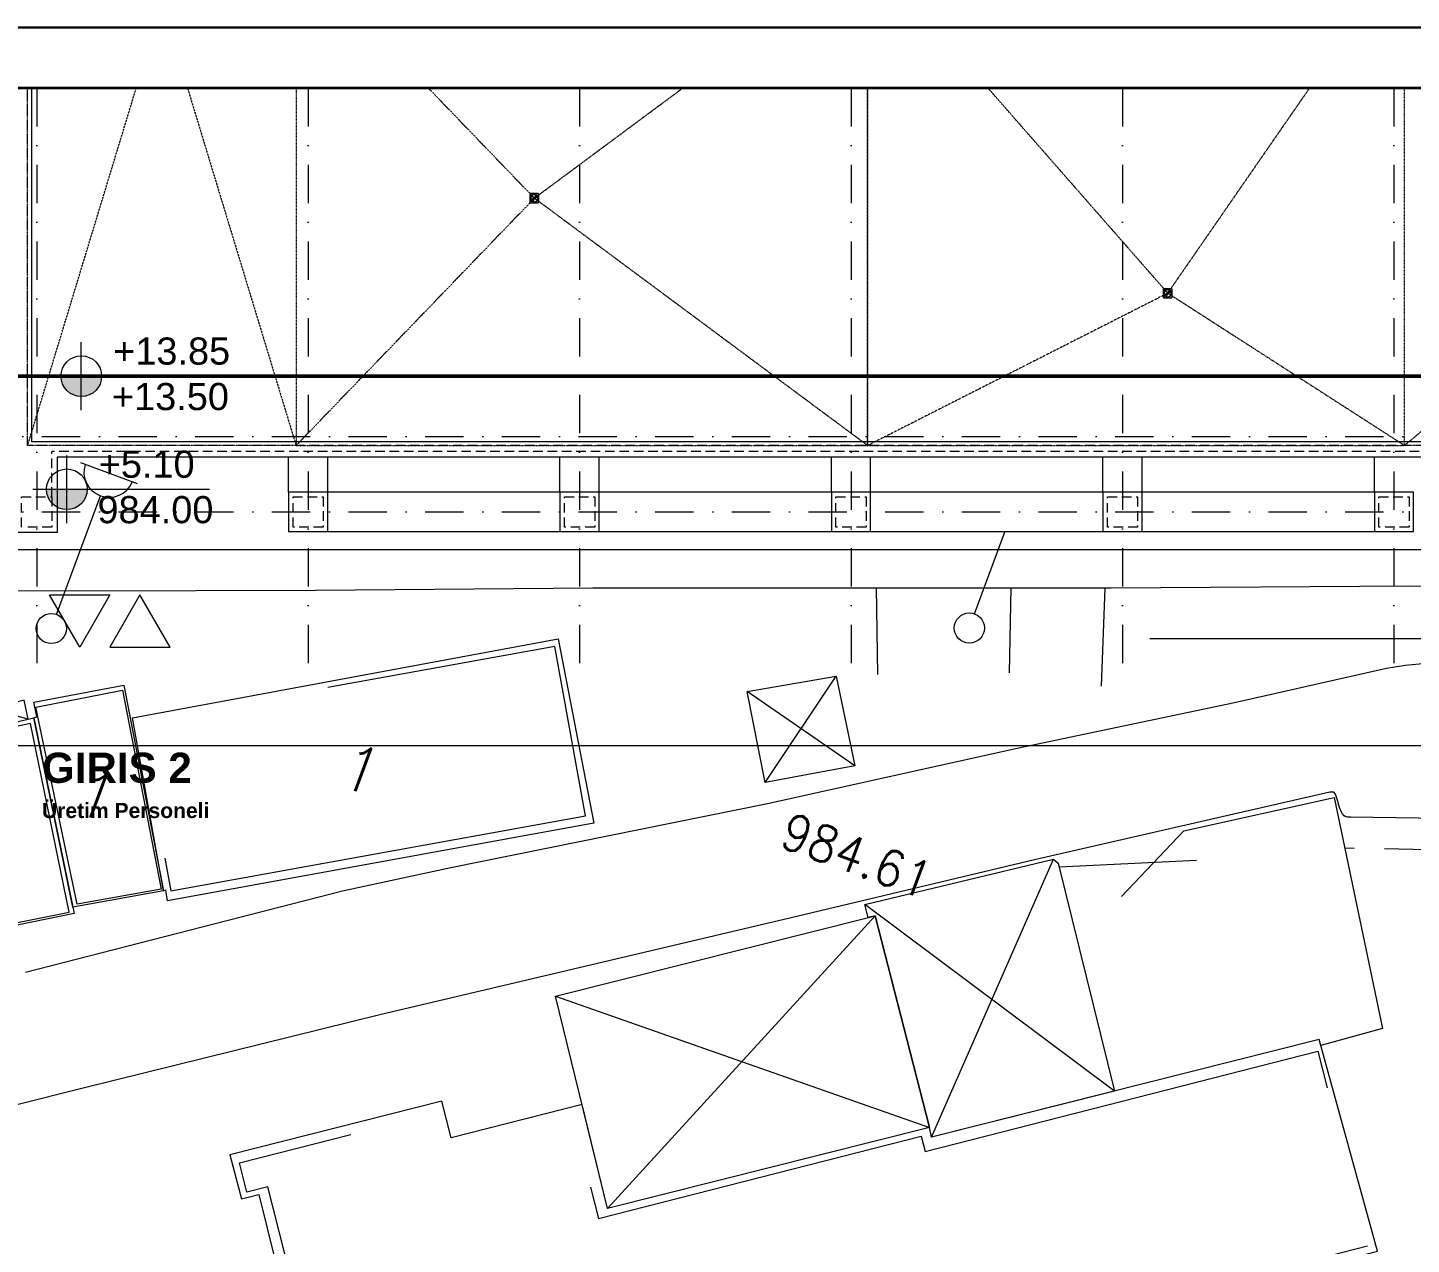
# Model space of a CAD drawing. Header units: centimetres. Extents: x 392964 to 515689, y 49661 to 58661.
# Drawn here: x 397235 to 399528, y 56645 to 58661 of the extents above; entities that cross this region are included whole.
import ezdxf
from ezdxf.enums import TextEntityAlignment as Align
from ezdxf.xclip import XClip

# ---------------------------------------------------------------- set-up
doc = ezdxf.new("R2010")
doc.units = ezdxf.units.CM
doc.header["$XCLIPFRAME"] = 0
for name, pattern in [('10201', [0]), ('10204', [3, 2, -1]), ('11012', [15, 7.5, 7.5]), ('11019', [0]), ('11021', [0]), ('11238', [0]), ('ACAD_ISO03W100', [30, 12, -18]), ('BORDER', [1.75, 0.5, -0.25, 0.5, -0.25, 0, -0.25]), ('DASHDOT', [25.4, 12.7, -6.35, 0, -6.35]), ('DGN Style 3', [38.252869, 27.323478, -10.929391]), ('HIDDEN', [9.525, 6.35, -3.175])]:
    doc.linetypes.add(name, pattern=pattern)
doc.layers.get('0').update_dxf_attribs({"lineweight": 9})
for name, color, linetype, lineweight in [('---___EB_draft00_parselsiniri', 8, 'BORDER', 9), ('---___EB_draft01_aks', 8, 'Continuous', 9), ('---___EB_draft03_cihazlar', 8, 'Continuous', 9), ('---___EB_draft04_ind', 8, 'Continuous', 9), ('0-KRCN-VAZİYET-030426', 8, 'Continuous', 9), ('0-KRCN-Z-ANTET', 71, 'Continuous', 30), ('___T_yazı kot', 8, 'Continuous', 9), ('AS_GOR', 8, 'Continuous', 9), ('AS_PYZ_YOL_ARAC', 8, 'Continuous', 9), ('AS_TA_HIDDEN', 8, 'HIDDEN', 9), ('AS_TES_SUZGEC', 8, 'Continuous', 9), ('AS_YAZI_EGIM', 8, 'Continuous', 9), ('B_KAPI', 8, '11238', 9), ('B_MESKEN', 8, '10201', 9), ('B_SUNDURMA', 8, 'Continuous', 9), ('B_SUNDURMA_TARAMA', 8, 'Continuous', 9), ('B_TICARI', 8, 'Continuous', 9), ('B_YAPI_ZEMIN', 8, 'DGN Style 3', 9), ('GEB-BEZUG', 8, 'Continuous', 9), ('S_CAD_SOK_LAMBASI', 8, 'Continuous', 9), ('SINIR_CIT_BIR_TARAF', 8, '11012', 9), ('SINIR_DUVAR_TEK', 8, '11019', 9), ('SINIR_IST_DUVARI', 8, '11021', 9), ('Y_KAT_ADEDI', 8, 'Continuous', 9), ('Y_YOL_KOTU', 8, 'Continuous', 9), ('YOL_KALDIRIM_KENARI_BORDURTASI', 8, '10204', 9), ('YOL_SOSE', 8, 'Continuous', 9)]:
    doc.layers.add(name, color=color, linetype=linetype, lineweight=lineweight)
doc.layers.add('---___EB_draft04_yazi', color=8, linetype='Continuous')
doc.styles.add('_yazı-50', font='arial.ttf')
doc.styles.add('Kalin02', font='arialbd.ttf')
doc.styles.add('Style-STANDARD', font='STANDARD.shx')

# ---------------------------------------------------------------- blocks, each defined once
blk = doc.blocks.new('12003')
at = {"layer": 'S_CAD_SOK_LAMBASI'}
for p, q in [((-1, 5.5), (1, 5.5)), ((0, 0.5), (0, 4.693))]:
    blk.add_line(p, q, dxfattribs=at)
blk.add_circle((0, 0), 0.5, dxfattribs=at)
blk.add_arc((0, 5.53), 0.837, 183.298, 356.9072, dxfattribs=at)
blk = doc.blocks.new('Akyurt_Tm33')
at = {"layer": 'B_KAPI', "flags": 128}
for points, elevation in [([(501829.313, 4439251.706), (501828.127, 4439248.949)], 984.491), ([(501825.848, 4439249.147), (501830.046, 4439250.931)], 984.651)]:
    blk.add_lwpolyline(points, dxfattribs=dict(at, elevation=elevation))
at = {"layer": 'B_MESKEN', "flags": 128}
for points, elevation in [([(501810.878, 4439245.159), (501798.506, 4439237.844), (501798.333, 4439238.157), (501798.27, 4439238.113), (501795.314, 4439243.131), (501807.647, 4439250.479)], 987.611), ([(501798.27, 4439238.113), (501795.638, 4439236.558), (501792.245, 4439241.999), (501792.328, 4439242.069), (501792.064, 4439242.486), (501794.667, 4439244.05)], 987.051)]:
    blk.add_lwpolyline(points, close=True, dxfattribs=dict(at, elevation=elevation))
at = {"layer": 'B_MESKEN'}
blk.add_3dface([(501795.75, 4439236.378, 987.271), (501793.746, 4439235.126, 987.271), (501790.236, 4439240.68, 987.271), (501792.245, 4439241.999, 987.271)], dxfattribs=at)
at = {"layer": 'B_SUNDURMA', "elevation": 988.731, "flags": 128}
blk.add_lwpolyline([(501830.145, 4439242.811), (501824.985, 4439239.273), (501824.811, 4439239.559), (501820.689, 4439245.514), (501820.494, 4439245.381), (501820.234, 4439245.748), (501825.58, 4439249.327), (501825.776, 4439249.254)], close=True, dxfattribs=at)
at = {"layer": 'B_SUNDURMA'}
for points in [[(501818.329, 4439249.94, 987.451), (501815.737, 4439248.392, 987.451), (501814.13, 4439251.015, 987.451), (501816.719, 4439252.511, 987.451)], [(501815.727, 4439233.339, 988.531), (501811.67, 4439239.336, 988.531), (501820.689, 4439245.514, 988.971), (501824.811, 4439239.559, 988.971)], [(501792.085, 4439241.894, 986.751), (501791.746, 4439242.438, 986.751), (501790.758, 4439241.768, 986.751), (501791.093, 4439241.243, 986.751)]]:
    blk.add_3dface(points, dxfattribs=at)
at = {"layer": 'B_SUNDURMA_TARAMA'}
for p, q in [((501815.737, 4439248.392, 987.451), (501816.719, 4439252.511, 987.451)), ((501818.329, 4439249.94, 987.451), (501814.13, 4439251.015, 987.451)), ((501824.985, 4439239.273, 988.731), (501825.58, 4439249.327, 988.731)), ((501815.727, 4439233.339, 988.531), (501820.689, 4439245.514, 988.971)), ((501830.145, 4439242.811, 988.731), (501820.234, 4439245.748, 988.731)), ((501792.085, 4439241.894, 986.751), (501790.758, 4439241.768, 986.751)), ((501811.67, 4439239.336, 988.531), (501824.811, 4439239.559, 988.971))]:
    blk.add_line(p, q, dxfattribs=at)
at = {"layer": 'B_TICARI'}
blk.add_polyline3d([(501813.741, 4439236.275, 987.571), (501810.057, 4439233.731, 987.571), (501809.337, 4439234.77, 987.571), (501803.364, 4439230.662, 987.571), (501804.231, 4439229.426, 987.571), (501804.731, 4439229.76, 987.571), (501807.327, 4439225.924, 987.771), (501809.629, 4439227.438, 987.811), (501812.945, 4439222.488, 988.651), (501814.928, 4439223.889, 988.651), (501819.469, 4439217.521, 987.611), (501833.798, 4439227.588, 987.611), (501829.635, 4439233.565, 988.611), (501840.163, 4439240.851, 988.611), (501835.917, 4439246.767, 987.731), (501824.985, 4439239.273, 987.731), (501824.811, 4439239.559, 987.731), (501815.727, 4439233.339, 987.731)], close=True, dxfattribs=at)
at = {"layer": 'B_YAPI_ZEMIN', "elevation": 984.631, "flags": 128}
blk.add_lwpolyline([(501839.796, 4439240.899), (501828.896, 4439233.379), (501832.953, 4439227.497), (501819.318, 4439218.091), (501815.053, 4439224.273), (501813.083, 4439222.915), (501809.562, 4439228.019), (501807.387, 4439226.518), (501804.917, 4439230.1), (501804.33, 4439229.695), (501803.759, 4439230.522), (501809.085, 4439234.196), (501809.85, 4439233.088), (501813.645, 4439235.706), (501815.567, 4439232.92), (501824.657, 4439239.19), (501824.954, 4439238.759), (501836.011, 4439246.387)], close=True, dxfattribs=at)
at = {"layer": 'B_YAPI_ZEMIN'}
for points in [[(501798.497, 4439238.189, 984.451), (501810.529, 4439245.292, 984.451), (501807.628, 4439250.207, 984.451), (501795.595, 4439243.104, 984.451)], [(501798.172, 4439238.138, 984.551), (501795.737, 4439236.706, 984.551), (501792.193, 4439242.356, 984.551), (501794.685, 4439243.876, 984.551)], [(501793.763, 4439235.239, 984.551), (501795.584, 4439236.366, 984.551), (501792.215, 4439241.783, 984.551), (501790.314, 4439240.6, 984.551)]]:
    blk.add_3dface(points, dxfattribs=at)
at = {"layer": 'SINIR_CIT_BIR_TARAF'}
blk.add_polyline3d([(501829.313, 4439251.706, 984.491), (501833.61, 4439254.463, 984.451), (501837.763, 4439247.834, 984.411), (501836.035, 4439246.603, 984.411)], dxfattribs=at)
at = {"layer": 'SINIR_DUVAR_TEK', "extrusion": (-0.003846, 0.01166, 0.999925), "elevation": 50815.087, "flags": 128}
blk.add_lwpolyline([(501824.131, 4438967.599), (501825.152, 4438964.505)], dxfattribs=at)
at = {"layer": 'SINIR_DUVAR_TEK', "elevation": 985.371, "flags": 128}
for points in [[(501821.138, 4439257.266), (501822.064, 4439254.611)], [(501816.957, 4439255.723), (501817.989, 4439253.043)]]:
    blk.add_lwpolyline(points, dxfattribs=at)
at = {"layer": 'SINIR_DUVAR_TEK'}
for points in [[(501824.259, 4439258.418, 985.771), (501833.515, 4439261.92, 985.531), (501847.291, 4439266.942, 985.051), (501863.205, 4439272.759, 984.411), (501875.591, 4439277.305, 984.011)], [(501764.733, 4439236.434, 986.011), (501769.016, 4439237.991, 986.011), (501775.822, 4439240.433, 986.171), (501784.082, 4439243.501, 986.331), (501792.136, 4439246.448, 986.411), (501799.538, 4439249.203, 986.331), (501808.139, 4439252.468, 986.251), (501824.259, 4439258.418, 985.771)]]:
    blk.add_polyline3d(points, dxfattribs=at)
at = {"layer": 'SINIR_IST_DUVARI'}
blk.add_polyline3d([(501876.652, 4439276.036, 983.451), (501868.771, 4439273.127, 983.691), (501859.126, 4439269.571, 983.891), (501850.529, 4439266.363, 984.051), (501840.898, 4439262.772, 984.251), (501826.052, 4439257.281, 984.651)], dxfattribs=at)
at = {"layer": 'YOL_KALDIRIM_KENARI_BORDURTASI', "extrusion": (0.007004, 0.002438, 0.999972), "elevation": 15323.075, "flags": 128}
blk.add_lwpolyline([(501826.934, 4439232.895), (501815.312, 4439228.849)], dxfattribs=at)
at = {"layer": 'YOL_SOSE'}
for points in [[(501794.911, 4439233.991, 984.491), (501803.839, 4439240.17, 984.571), (501806.939, 4439242.141, 984.531), (501816.054, 4439247.764, 984.611), (501823.181, 4439252.355, 984.611), (501829.407, 4439256.278, 984.371), (501833.744, 4439259.089, 984.291), (501834.295, 4439259.4, 984.211), (501834.92, 4439259.703, 984.211), (501835.713, 4439260.089, 984.211), (501842.891, 4439262.946, 984.051), (501850.387, 4439265.921, 983.971), (501858.602, 4439268.949, 983.651), (501864.186, 4439271.016, 983.571), (501864.597, 4439271.097, 983.571), (501864.989, 4439271.095, 983.571), (501865.31, 4439271.01, 983.491), (501865.809, 4439270.754, 983.491), (501866.353, 4439270.44, 983.491), (501867.034, 4439269.923, 983.411), (501868.047, 4439268.952, 983.411), (501870.36, 4439266.302, 983.651), (501872.584, 4439263.151, 983.571), (501877.58, 4439255.203, 983.731)], [(501852.737, 4439260.531, 984.051), (501834.337, 4439254.041, 984.531), (501834.249, 4439254.009, 984.531), (501834.185, 4439253.997, 984.531), (501834.131, 4439254.013, 984.531), (501834.049, 4439254.049, 984.531), (501833.98, 4439254.109, 984.491), (501833.888, 4439254.215, 984.451), (501833.722, 4439254.447, 984.451), (501833.606, 4439254.587, 984.451), (501833.531, 4439254.623, 984.451), (501833.407, 4439254.587, 984.451), (501825.006, 4439249.083, 984.611), (501818.105, 4439244.483, 984.611), (501806.417, 4439236.742, 984.651), (501798.113, 4439231.103, 984.571), (501791.923, 4439226.865, 984.491)]]:
    blk.add_polyline3d(points, dxfattribs=at)
at = {"layer": 'S_CAD_SOK_LAMBASI'}
for p in [(501820.311, 4439255.544, 984.451), (501791.767, 4439244.978, 984.411)]:
    blk.add_blockref('12003', p, dxfattribs=at)
at = {"layer": 'Y_KAT_ADEDI', "style": 'Style-STANDARD'}
for p in [(501803.03, 4439244.16, 987.611), (501795.1, 4439240.3, 987.051)]:
    blk.add_text('1', height=1.5, dxfattribs=at).set_placement(p, align=Align.MIDDLE_CENTER)
at = {"layer": 'Y_YOL_KOTU', "style": 'Style-STANDARD'}
blk.add_text('984.61', height=1.2, dxfattribs=at).set_placement((501819.429, 4439247.169, 984.61), align=Align.MIDDLE_CENTER)
blk = doc.blocks.new('Aks_T')
at = {"layer": '---___EB_draft01_aks', "linetype": 'DASHDOT', "ltscale": 10}
for points in [[(8220, 550), (8220, -5450)], [(9120, 550), (9120, -5450)], [(10020, 550), (10020, -5450)], [(10920, 550), (10920, -5450)], [(11820, 550), (11820, -5450)], [(12720, 550), (12720, -5450)], [(-430, -4650), (23050, -4650)], [(-430, -4900), (23050, -4900)]]:
    blk.add_lwpolyline(points, dxfattribs=at)
blk = doc.blocks.new('OPK-site-surrounding-R01')
at = {"layer": '---___EB_draft00_parselsiniri', "linetype": 'DASHDOT', "ltscale": 5, "const_width": 5, "flags": 128}
blk.add_lwpolyline([(-303.7, 52.5), (22545.3, 391.1), (23723.4, -711), (24047.6, -4450), (-299.9, -4450)], close=True, dxfattribs=at)
at = {"layer": 'AS_PYZ_YOL_ARAC'}
for points in [[(22800, -3450), (22800, 430.1, 0.418558), (21785.2, 1430), (18554.6, 1382.1, 0.087007), (17706.4, 1220.4), (16627.8, 812, -0.090739), (15742.5, 650), (12082.5, 650, -0.076048), (11335, 764.3), (10161.2, 1132.1, 0.079773), (9376.7, 1246.2), (245.2, 1110.9, 0.409882), (-740, 111), (-740, -5306.6, 0.532608), (-326.8, -5584.4), (765.6, -5139.5, -0.096996), (1350.2, -5025), (22550, -5025, 0.414214), (22800, -4775), (22800, -3450)], [(15842.4, -6175), (15842.4, -6175, 0.414214), (15342.4, -5675), (1350.2, -5675, 0.096996), (1010.8, -5741.5), (-373.5, -6305.3, 0.413167), (-538.5, -6695.3), (-196.1, -7544.8, 0.595588), (328.1, -7604.5), (678.6, -7102.6)]]:
    blk.add_lwpolyline(points, format="xyb", dxfattribs=at)
blk = doc.blocks.new('kot01')
at = {"layer": '___T_yazı kot'}
h = blk.add_hatch(color=8, dxfattribs=at)
edge = h.paths.add_edge_path()
edge.add_arc((0, 0), 0.3, 180, 360)
edge.add_line((0.3, 0), (-0.3, 0))
for p, q in [((0, -0.5), (0, 0.5)), ((-0.5, 0), (2.1, 0))]:
    blk.add_line(p, q, dxfattribs=at)
blk.add_circle((0, 0), 0.3, dxfattribs=at)
at = {"layer": '___T_yazı kot', "style": '_yazı-50'}
for tag, p in [('INCE', (0.434, 0.1)), ('KABA', (0.434, -0.5))]:
    blk.add_attdef(tag, p, '', height=0.4, dxfattribs=at)
blk = doc.blocks.new('STR_R')
at = {"layer": 'AS_TA_HIDDEN', "linetype": 'HIDDEN', "ltscale": 5}
for p, q in [((8070, -4680), (8070, -1945)), ((14370, -4680), (8070, -4680)), ((14350, -4700), (8150, -4700))]:
    blk.add_line(p, q, dxfattribs=at)
for points in [[(8150, -4850), (8150, -4700)], [(8050, -4950), (8050, -4850), (8150, -4850), (8150, -4950), (8070, -4950)]]:
    blk.add_lwpolyline(points, dxfattribs=at)
for points in [[(9050, -4950), (8950, -4950), (8950, -4850), (9050, -4850)], [(9950, -4950), (9850, -4950), (9850, -4850), (9950, -4850)], [(10850, -4950), (10750, -4950), (10750, -4850), (10850, -4850)], [(11750, -4950), (11650, -4950), (11650, -4850), (11750, -4850)], [(12650, -4950), (12550, -4950), (12550, -4850), (12650, -4850)]]:
    blk.add_lwpolyline(points, close=True, dxfattribs=at)
blk = doc.blocks.new('OPK-03-1_RD')
blk.add_wipeout([(-68, -4968), (-68, -2232), (232, -2232), (232, -1765), (-165, -1765), (-165, -1305), (-68, -1305), (-68, 68), (13332, 68), (13332, 168), (13858, 168), (13858, -207), (14357, -207), (14357, 68), (18832, 68), (18832, 293), (22793, 293), (22793, -768), (22568, -768), (22568, -1305), (22665, -1305), (22665, -1765), (22393, -1765), (22393, -2232), (22568, -2232), (22568, -2318), (22393, -2318), (22393, -3232), (22568, -3232), (22568, -4968), (19732, -4968), (19732, -4108), (18968, -4108), (18968, -4968), (8935, -4968), (8935, -4718), (8168, -4718), (8168, -4968)])
at = {"layer": 'AS_GOR'}
for points in [[(18968, -4968), (14332, -4968), (14332, -4718), (8168, -4718), (8168, -4968), (8032, -4968), (8032, -1927)], [(8083, -1927), (8083, -4667), (14383, -4667), (14383, -4917), (18917, -4917)], [(8935, -4835), (8935, -4718)], [(9065, -4835), (9065, -4718)], [(9835, -4835), (9835, -4718)], [(9965, -4835), (9965, -4718)], [(10735, -4835), (10735, -4718)], [(10865, -4835), (10865, -4718)], [(11635, -4835), (11635, -4718)], [(11765, -4835), (11765, -4718)], [(12535, -4835), (12535, -4718)], [(9835, -4835), (9065, -4835)], [(10735, -4835), (9965, -4835)], [(11635, -4835), (10865, -4835)], [(12535, -4835), (11765, -4835)], [(9065, -4965), (9835, -4965)], [(9965, -4965), (10735, -4965)], [(10865, -4965), (11635, -4965)], [(11765, -4965), (12535, -4965)]]:
    blk.add_lwpolyline(points, dxfattribs=at)
for points in [[(9065, -4835), (8935, -4835), (8935, -4965), (9065, -4965)], [(9965, -4835), (9835, -4835), (9835, -4965), (9965, -4965)], [(10865, -4835), (10735, -4835), (10735, -4965), (10865, -4965)], [(11765, -4835), (11635, -4835), (11635, -4965), (11765, -4965)], [(12665, -4835), (12535, -4835), (12535, -4965), (12665, -4965)]]:
    blk.add_lwpolyline(points, close=True, dxfattribs=at)
blk.add_blockref('STR_R', (0, 0))
blk = doc.blocks.new('Einfügepunkt')
at = {"layer": 'GEB-BEZUG'}
for p, q in [((-1, -1), (1, 1)), ((-1, 1), (1, -1))]:
    blk.add_line(p, q, dxfattribs=at)
blk = doc.blocks.new('sifonik-suzgec')
at = {"layer": 'AS_TES_SUZGEC', "ltscale": 25}
for p, q in [((-15, 13), (-13, 15)), ((-15, 13), (-15, -13)), ((-12.9, 0.2), (-13.1, 0)), ((13, 15), (-13, 15)), ((-12.9, 0.2), (-12.2, 0.2)), ((-12.4, 3.5), (-12.6, 3.4)), ((-12.6, 3.4), (-12.5, 3.2)), ((-12.6, 3.4), (-11.9, 3.2)), ((-12.5, 3.2), (-11.8, 3)), ((-12.4, 3.5), (-11.7, 3.3)), ((-12.3, 0), (-12.2, 0.2)), ((-12.2, 0.2), (-11.8, 0.2)), ((-11.9, 3.2), (-11.7, 3.3)), ((-11.8, 3), (-11.9, 3.2)), ((-11.4, 2.9), (-11.8, 3)), ((-11.7, 3.3), (-11.3, 3.2)), ((-10.5, 1.6), (-11.7, 1.7)), ((-11.7, 1.4), (-10.6, 1.2)), ((-11.1, 6.6), (-11.3, 6.5)), ((-11.3, 6.5), (-11.3, 6.3)), ((-11.3, 6.5), (-10.7, 6.2)), ((-11.3, 6.3), (-10.6, 5.9)), ((-11.1, 6.6), (-10.4, 6.2)), ((-11, 4.3), (-9.9, 3.9)), ((-9.8, 4.2), (-10.8, 4.7)), ((-10.7, 6.2), (-10.4, 6.2)), ((-10.6, 5.9), (-10.7, 6.2)), ((-10.3, 5.7), (-10.6, 5.9)), ((-10.6, 1.2), (-10.5, 1.6)), ((-10.4, 6.2), (-10.1, 6.1)), ((-9.9, 3.9), (-9.8, 4.2)), ((-9.5, 7), (-8.5, 6.3)), ((-8.3, 6.6), (-9.3, 7.3)), ((-9.2, 9.2), (-9.2, 9)), ((-9, 9.2), (-9.2, 9.2)), ((-9.2, 9.2), (-8.7, 8.7)), ((-9.2, 9), (-8.7, 8.5)), ((-9, 9.2), (-8.5, 8.7)), ((-8.7, 8.7), (-8.5, 8.7)), ((-8.7, 8.5), (-8.7, 8.7)), ((-8.5, 8.2), (-8.7, 8.5)), ((-8.5, 8.7), (-8.2, 8.5)), ((-8.5, 6.3), (-8.3, 6.6)), ((-7.3, 9.3), (-6.6, 8.3)), ((-6.3, 8.5), (-7, 9.5)), ((-6.5, 11.3), (-6.6, 11.1)), ((-6.6, 11.1), (-6.2, 10.4)), ((-6.6, 8.3), (-6.3, 8.5)), ((-6.5, 11.3), (-6.2, 10.7)), ((-6.3, 11.3), (-6.5, 11.3)), ((-6.3, 11.3), (-5.9, 10.6)), ((-6.2, 10.7), (-5.9, 10.6)), ((-6.2, 10.4), (-6.2, 10.7)), ((-6.1, 10.1), (-6.2, 10.4)), ((-5.9, 10.6), (-5.7, 10.3)), ((-4.7, 10.8), (-4.2, 9.8)), ((-3.9, 9.9), (-4.3, 11)), ((-4.2, 9.8), (-3.9, 9.9)), ((-3.4, 12.6), (-3.5, 12.4)), ((-3.5, 12.4), (-3.3, 11.7)), ((-3.4, 12.6), (-3.2, 11.9)), ((-3.2, 12.5), (-3.4, 12.6)), ((-3.3, 11.7), (-3.2, 11.9)), ((-3.2, 11.3), (-3.3, 11.7)), ((-0.6, 0.6), (-3.3, -1.2)), ((-3.3, -1.3), (-0.5, 0.5)), ((-3.2, 12.5), (-3, 11.8)), ((-3.2, 11.9), (-3, 11.8)), ((-3, 11.8), (-2.9, 11.4)), ((-1.7, 11.7), (-1.6, 10.5)), ((-1.6, 10.5), (-1.2, 10.6)), ((-1.2, 10.6), (-1.4, 11.7)), ((1.8, 4.2), (-0.6, 0.6)), ((-0.6, 0.6), (-0.5, 0.5)), ((-0.5, 0.5), (1.8, 4.1)), ((-0.5, 0.5), (0, 0)), ((0, 13.1), (-0.2, 12.9)), ((-0.2, 12.9), (-0.2, 12.2)), ((-0.2, 12.2), (0, 12.3)), ((-0.2, 11.8), (-0.2, 12.2)), ((0, 13.1), (0, 12.3)), ((0.2, 12.9), (0, 13.1)), ((0, 12.3), (0.2, 12.2)), ((0, 0), (2.6, 2.6)), ((0, 0), (0, 0.2)), ((0.2, 12.9), (0.2, 12.2)), ((0.2, 12.2), (0.2, 11.8)), ((3.3, 1.3), (0.5, -0.5)), ((0.6, -0.6), (3.3, 1.2)), ((1.4, 11.7), (1.2, 10.6)), ((1.2, 10.6), (1.6, 10.5)), ((1.6, 10.5), (1.7, 11.7)), ((1.9, 4.3), (1.8, 4.2)), ((1.8, 4.2), (1.8, 4.1)), ((1.8, 4.2), (1.8, 4.2)), ((1.8, 4.1), (1.8, 4.2)), ((2.6, 2.6), (1.8, 4.2)), ((1.8, 4.1), (2.6, 2.6)), ((3.8, 7.3), (1.9, 4.3)), ((1.9, 4.3), (3.9, 7.2)), ((1.9, 4.2), (1.9, 4.3)), ((1.9, 4.3), (1.9, 4.2)), ((1.9, 4.3), (1.9, 4.3)), ((2.7, 2.7), (1.9, 4.3)), ((1.9, 4.2), (2.7, 2.7)), ((2.6, 2.6), (2.6, 2.6)), ((2.6, 2.6), (2.6, 2.6)), ((2.6, 2.6), (3.3, 1.3)), ((3.3, 1.3), (2.6, 2.6)), ((2.7, 2.7), (7.7, 7.7)), ((2.7, 2.7), (2.7, 2.7)), ((2.7, 2.7), (2.7, 2.7)), ((2.7, 2.7), (3.4, 1.4)), ((3.4, 1.4), (2.7, 2.7)), ((2.9, 11.4), (3, 11.8)), ((3.2, 12.5), (3, 11.8)), ((3, 11.8), (3.2, 11.9)), ((3.4, 12.6), (3.2, 11.9)), ((3.4, 12.6), (3.2, 12.5)), ((3.2, 11.9), (3.3, 11.7)), ((3.3, 11.7), (3.2, 11.3)), ((3.5, 12.4), (3.3, 11.7)), ((3.3, 1.2), (3.5, 1.3)), ((3.3, 1.3), (3.3, 1.3)), ((3.3, 1.2), (3.3, 1.3)), ((3.3, 1.3), (3.3, 1.2)), ((3.5, 12.4), (3.4, 12.6)), ((7.2, 3.9), (3.4, 1.4)), ((3.4, 1.4), (3.4, 1.4)), ((3.5, 1.3), (3.4, 1.4)), ((3.4, 1.4), (3.5, 1.3)), ((3.5, 1.3), (7.3, 3.8)), ((3.8, 7.3), (4.1, 7.7)), ((4.3, 11), (3.9, 9.9)), ((3.9, 9.9), (4.2, 9.8)), ((4.1, 7.7), (5.7, 10.3)), ((4.2, 9.8), (4.7, 10.8)), ((5.7, 10.3), (5.9, 10.5)), ((6.3, 11.3), (5.9, 10.5)), ((5.9, 10.5), (6.1, 10.6)), ((6.5, 11.3), (6.1, 10.6)), ((6.1, 10.6), (6.2, 10.3)), ((6.2, 10.3), (6.1, 10.1)), ((6.6, 11.1), (6.2, 10.3)), ((6.5, 11.3), (6.3, 11.3)), ((6.6, 11.1), (6.5, 11.3)), ((6.6, 9.8), (6.8, 9.9)), ((7.2, 9.3), (7.4, 9.5)), ((7.7, 4.1), (7.3, 3.8)), ((7.7, 9.2), (7.6, 9.1)), ((7.7, 7.7), (8.6, 8.6)), ((7.7, 4.1), (10.3, 5.7)), ((10.3, 5.8), (7.9, 4.3)), ((8.2, 8.5), (8.4, 8.6)), ((9, 9.2), (8.4, 8.6)), ((8.4, 8.6), (8.6, 8.6)), ((8.6, 8.4), (8.5, 8.2)), ((9.2, 9.2), (8.6, 8.6)), ((9.2, 9), (8.6, 8.4)), ((8.6, 8.6), (8.6, 8.4)), ((9.2, 9.2), (9, 9.2)), ((9.1, 7.6), (9.2, 7.7)), ((9.2, 9), (9.2, 9.2)), ((9.3, 7.2), (9.5, 7.4)), ((9.9, 6.8), (9.8, 6.6)), ((10.1, 6.1), (10.3, 6.2)), ((11.1, 6.6), (10.3, 6.2)), ((10.3, 6.2), (10.6, 6.1)), ((10.5, 6), (10.3, 5.8)), ((10.3, 5.7), (10.5, 5.9)), ((10.3, 5.8), (10.3, 5.7)), ((11.3, 6.3), (10.5, 5.9)), ((10.6, 6.1), (10.5, 6)), ((10.5, 5.9), (10.5, 6)), ((11.3, 6.5), (10.6, 6.1)), ((11.3, 6.5), (11.1, 6.6)), ((11.3, 6.3), (11.3, 6.5)), ((11.7, 3.3), (11.3, 3.2)), ((11.4, 2.9), (11.8, 3)), ((12.4, 3.5), (11.7, 3.3)), ((11.9, 3.2), (11.7, 3.3)), ((11.8, 3), (11.9, 3.2)), ((12.5, 3.2), (11.8, 3)), ((12.2, 0.2), (11.8, 0.2)), ((12.6, 3.4), (11.9, 3.2)), ((12.3, 0), (12.2, 0.2)), ((12.9, 0.2), (12.2, 0.2)), ((12.6, 3.4), (12.4, 3.5)), ((12.5, 3.2), (12.6, 3.4)), ((13.1, 0), (12.9, 0.2)), ((13, 15), (15, 13)), ((15, -13), (15, 13)), ((-13, -15), (-15, -13)), ((-13.1, 0), (-12.9, -0.2)), ((-13.1, 0), (-12.3, 0)), ((-13, -15), (13, -15)), ((-12.9, -0.2), (-12.2, -0.2)), ((-12.5, -3.2), (-12.6, -3.4)), ((-12.6, -3.4), (-11.9, -3.2)), ((-12.6, -3.4), (-12.4, -3.5)), ((-12.5, -3.2), (-11.8, -3)), ((-12.4, -3.5), (-11.7, -3.3)), ((-12.2, -0.2), (-12.3, 0)), ((-11.8, -0.2), (-12.2, -0.2)), ((-11.9, -3.2), (-11.8, -3)), ((-11.7, -3.3), (-11.9, -3.2)), ((-11.8, -3), (-11.4, -2.9)), ((-10.6, -1.2), (-11.7, -1.4)), ((-11.7, -1.7), (-10.5, -1.6)), ((-11.3, -3.2), (-11.7, -3.3)), ((-11.3, -6.3), (-10.5, -5.9)), ((-11.3, -6.5), (-10.6, -6.1)), ((-11.3, -6.3), (-11.3, -6.5)), ((-11.3, -6.5), (-11.1, -6.6)), ((-11.1, -6.6), (-10.3, -6.2)), ((-9.9, -3.9), (-11, -4.3)), ((-10.8, -4.7), (-9.8, -4.2)), ((-10.5, -1.6), (-10.6, -1.2)), ((-10.6, -6.1), (-10.5, -5.9)), ((-10.3, -6.2), (-10.6, -6.1)), ((-10.5, -5.9), (-10.3, -5.7)), ((-10.3, -5.7), (-7.7, -4.1)), ((-10.1, -6.1), (-10.3, -6.2)), ((-9.8, -4.2), (-9.9, -3.9)), ((-9.9, -6.8), (-9.8, -6.6)), ((-9.3, -7.2), (-9.5, -7.4)), ((-9.1, -7.6), (-9.2, -7.7)), ((-9.2, -9), (-8.6, -8.4)), ((-9.2, -9.2), (-8.6, -8.6)), ((-9.2, -9), (-9.2, -9.2)), ((-9.2, -9.2), (-9, -9.2)), ((-9, -9.2), (-8.4, -8.6)), ((-8.6, -8.6), (-7.7, -7.7)), ((-8.6, -8.4), (-8.5, -8.2)), ((-8.6, -8.6), (-8.6, -8.4)), ((-8.4, -8.6), (-8.6, -8.6)), ((-8.2, -8.5), (-8.4, -8.6)), ((-7.7, -7.7), (-2.7, -2.7)), ((-7.7, -4.1), (-7.3, -3.8)), ((-7.7, -9.2), (-7.6, -9.1)), ((-7.2, -9.3), (-7.4, -9.5)), ((-3.5, -1.3), (-7.3, -3.8)), ((-7.3, -3.9), (-3.4, -1.4)), ((-6.6, -9.8), (-6.8, -9.9)), ((-6.6, -11.1), (-6.2, -10.3)), ((-6.6, -11.1), (-6.5, -11.3)), ((-6.5, -11.3), (-6.1, -10.6)), ((-6.5, -11.3), (-6.3, -11.3)), ((-6.3, -11.3), (-5.9, -10.5)), ((-6.2, -10.3), (-6.1, -10.1)), ((-6.1, -10.6), (-6.2, -10.3)), ((-6, -10.5), (-6.1, -10.6)), ((-5.8, -10.3), (-6, -10.5)), ((-6, -10.5), (-5.9, -10.5)), ((-5.9, -10.5), (-5.7, -10.3)), ((-4.3, -7.9), (-5.8, -10.3)), ((-5.7, -10.3), (-5.8, -10.3)), ((-5.7, -10.3), (-4.1, -7.7)), ((-3.8, -7.3), (-4.1, -7.7)), ((-1.9, -4.3), (-3.9, -7.3)), ((-3.8, -7.3), (-1.9, -4.3)), ((-3.3, -1.2), (-3.5, -1.3)), ((-3.5, -1.3), (-3.4, -1.4)), ((-3.4, -1.4), (-3.5, -1.3)), ((-3.5, -12.4), (-3.3, -11.7)), ((-3.5, -12.4), (-3.4, -12.6)), ((-3.4, -1.4), (-3.4, -1.4)), ((-2.7, -2.7), (-3.4, -1.4)), ((-3.4, -1.4), (-2.7, -2.7)), ((-3.4, -12.6), (-3.2, -11.9)), ((-3.4, -12.6), (-3.2, -12.5)), ((-3.3, -1.3), (-3.3, -1.2)), ((-3.3, -1.2), (-3.3, -1.3)), ((-3.3, -1.3), (-3.3, -1.3)), ((-2.6, -2.6), (-3.3, -1.3)), ((-3.3, -1.3), (-2.6, -2.6)), ((-3.2, -11.3), (-3.3, -11.7)), ((-3.3, -11.7), (-3.2, -11.9)), ((-3.2, -11.9), (-3, -11.8)), ((-3.2, -12.5), (-3, -11.8)), ((-3, -11.8), (-2.9, -11.4)), ((-2.7, -2.7), (-2.7, -2.7)), ((-2.7, -2.7), (-1.9, -4.3)), ((-1.9, -4.2), (-2.7, -2.7)), ((-2.7, -2.7), (-2.7, -2.7)), ((-2.6, -2.6), (0, 0)), ((-2.6, -2.6), (-2.6, -2.6)), ((-2.6, -2.6), (-1.8, -4.2)), ((-1.8, -4.1), (-2.6, -2.6)), ((-2.6, -2.6), (-2.6, -2.6)), ((-1.9, -4.3), (-1.8, -4.2)), ((-1.9, -4.2), (-1.9, -4.3)), ((-1.9, -4.3), (-1.9, -4.2)), ((-1.9, -4.3), (-1.9, -4.3)), ((0.5, -0.5), (-1.8, -4.1)), ((-1.8, -4.2), (0.6, -0.6)), ((-1.8, -4.2), (-1.8, -4.1)), ((-1.8, -4.1), (-1.8, -4.2)), ((-1.8, -4.2), (-1.8, -4.2)), ((0, 0), (-0.3, 0)), ((-0.2, -11.8), (-0.2, -12.2)), ((-0.2, -12.2), (0, -12.3)), ((-0.2, -12.9), (-0.2, -12.2)), ((-0.2, -12.9), (0, -13.1)), ((0, 0), (0.5, -0.5)), ((0, 0), (0.2, 0)), ((0, 0), (0, -0.3)), ((0, -12.3), (0.2, -12.2)), ((0, -13.1), (0, -12.3)), ((0, -13.1), (0.2, -12.9)), ((0.2, -12.2), (0.2, -11.8)), ((0.2, -12.9), (0.2, -12.2)), ((0.6, -0.6), (0.5, -0.5)), ((2.9, -11.4), (3, -11.8)), ((3, -11.8), (3.2, -11.9)), ((3.2, -12.5), (3, -11.8)), ((3.3, -11.7), (3.2, -11.3)), ((3.2, -11.9), (3.3, -11.7)), ((3.4, -12.6), (3.2, -11.9)), ((3.2, -12.5), (3.4, -12.6)), ((3.5, -12.4), (3.3, -11.7)), ((3.4, -12.6), (3.5, -12.4)), ((5.7, -10.3), (5.9, -10.6)), ((5.9, -10.6), (6.2, -10.7)), ((6.3, -11.3), (5.9, -10.6)), ((6.2, -10.4), (6.1, -10.1)), ((6.2, -10.7), (6.2, -10.4)), ((6.6, -11.1), (6.2, -10.4)), ((6.5, -11.3), (6.2, -10.7)), ((6.3, -11.3), (6.5, -11.3)), ((6.5, -11.3), (6.6, -11.1)), ((8.2, -8.5), (8.5, -8.7)), ((8.7, -8.5), (8.5, -8.2)), ((8.5, -8.7), (8.7, -8.7)), ((9, -9.2), (8.5, -8.7)), ((8.7, -8.7), (8.7, -8.5)), ((9.2, -9), (8.7, -8.5)), ((9.2, -9.2), (8.7, -8.7)), ((9, -9.2), (9.2, -9.2)), ((9.2, -9.2), (9.2, -9)), ((10.1, -6.1), (10.4, -6.2)), ((10.6, -5.9), (10.3, -5.7)), ((10.4, -6.2), (10.7, -6.2)), ((11.1, -6.6), (10.4, -6.2)), ((10.7, -6.2), (10.6, -5.9)), ((11.3, -6.3), (10.6, -5.9)), ((11.3, -6.5), (10.7, -6.2)), ((11.1, -6.6), (11.3, -6.5)), ((11.3, -3.2), (11.7, -3.3)), ((11.3, -6.5), (11.3, -6.3)), ((11.8, -3), (11.4, -2.9)), ((11.7, -3.3), (11.9, -3.2)), ((12.4, -3.5), (11.7, -3.3)), ((11.8, -0.2), (12.2, -0.2)), ((11.9, -3.2), (11.8, -3)), ((12.5, -3.2), (11.8, -3)), ((12.6, -3.4), (11.9, -3.2)), ((12.2, -0.2), (12.3, 0)), ((12.9, -0.2), (12.2, -0.2)), ((13.1, 0), (12.3, 0)), ((12.4, -3.5), (12.6, -3.4)), ((12.6, -3.4), (12.5, -3.2)), ((12.9, -0.2), (13.1, 0)), ((15, -13), (13, -15))]:
    blk.add_line(p, q, dxfattribs=at)
for centre, radius in [((0, 0), 13.1), ((-12.5, 12.5), 0.3), ((12.5, 12.5), 0.3), ((-12.5, -12.5), 0.3), ((12.5, -12.5), 0.3)]:
    blk.add_circle(centre, radius, dxfattribs=at)
for centre, radius, start, end in [((0, 0), 12.9, 165.8007, 179.1993), ((0, 0), 12.6, 165.8198, 179.1802), ((0, 0), 12.9, 150.8007, 164.1993), ((0, 0), 12.6, 150.8198, 164.1802), ((0, 0), 12.1, 165.8539, 179.1461), ((0, 0), 12, 165.8607, 179.1393), ((0, 0), 11.8, 165.8753, 179.1247), ((0, 0), 11.8, 171.6247, 173.3753), ((0, 0), 12.1, 150.8539, 164.1461), ((0, 0), 12, 150.8607, 164.1393), ((0, 0), 11.8, 150.8753, 164.1247), ((0, 0), 12.9, 135.8007, 149.1993), ((0, 0), 11.8, 156.6247, 158.3753), ((0, 0), 12.6, 135.8198, 149.1802), ((0, 0), 12.1, 135.8539, 149.1461), ((0, 0), 12, 135.8607, 149.1393), ((0, 0), 11.8, 135.8753, 149.1247), ((0, 0), 11.8, 141.6247, 143.3753), ((0, 0), 12.9, 120.8007, 134.1993), ((0, 0), 12.6, 120.8198, 134.1802), ((0, 0), 12.1, 120.8539, 134.1461), ((0, 0), 12, 120.8607, 134.1393), ((0, 0), 11.8, 120.8753, 134.1247), ((0, 0), 11.8, 126.6247, 128.3753), ((0, 0), 12.9, 105.8007, 119.1993), ((0, 0), 12.6, 105.8198, 119.1802), ((0, 0), 12.1, 105.8539, 119.1461), ((0, 0), 12, 105.8607, 119.1393), ((0, 0), 11.8, 105.8753, 119.1247), ((0, 0), 11.8, 111.6247, 113.3753), ((0, 0), 12.9, 90.8007, 104.1993), ((0, 0), 12.6, 90.8198, 104.1802), ((0, 0), 12.1, 90.8539, 104.1461), ((0, 0), 12, 90.8607, 104.1393), ((0, 0), 11.8, 90.8753, 104.1247), ((0, 0), 11.8, 96.6247, 98.3753), ((0, 0), 12.9, 75.8007, 89.1993), ((0, 0), 12.6, 75.8198, 89.1802), ((0, 0), 12.1, 75.8539, 89.1461), ((0, 0), 12, 75.8607, 89.1393), ((0, 0), 11.8, 75.8753, 89.1247), ((0, 0), 11.8, 81.6247, 83.3753), ((0, 0), 11.8, 60.8753, 74.1247), ((0, 0), 12.1, 60.8539, 74.1461), ((0, 0), 12, 60.8607, 74.1393), ((0, 0), 12.6, 60.8198, 74.1802), ((0, 0), 12.9, 60.8007, 74.1993), ((5.9, 5.9), 2.58, 45, 135.7807), ((0, 0), 11.8, 66.6247, 68.3753), ((0, 0), 11.8, 45.8753, 59.1247), ((0, 0), 12.1, 45.8539, 59.1461), ((0, 0), 12, 55.6693, 59.1393), ((0, 0), 12.6, 45.8198, 59.1802), ((0, 0), 12.9, 45.8007, 59.1993), ((0, 0), 12, 52.1808, 55.6693), ((0, 0), 12, 45.8607, 50.069), ((5.9, 5.9), 2.58, 321.1789, 45), ((5.9, 5.9), 2.58, 314.2193, 321.1789), ((0, 0), 11.8, 30.8753, 44.1247), ((0, 0), 12, 39.931, 44.1393), ((0, 0), 12.1, 30.8539, 44.1461), ((0, 0), 12.6, 30.8198, 44.1802), ((0, 0), 12.9, 30.8007, 44.1993), ((0, 0), 12, 34.3307, 37.8192), ((0, 0), 12, 30.8607, 34.3307), ((0, 0), 11.8, 15.8753, 29.1247), ((0, 0), 12, 15.8607, 29.1393), ((0, 0), 12.1, 15.8539, 29.1461), ((0, 0), 12.6, 15.8198, 29.1802), ((0, 0), 12.9, 15.8007, 29.1993), ((0, 0), 11.8, 0.8753, 14.1247), ((0, 0), 12, 0.8607, 14.1393), ((0, 0), 12.1, 0.8539, 14.1461), ((0, 0), 12.6, 0.8198, 14.1802), ((0, 0), 12.9, 0.8007, 14.1993), ((0, 0), 12.9, 180.8007, 194.1993), ((0, 0), 12.6, 180.8198, 194.1802), ((0, 0), 12.9, 195.8007, 209.1993), ((0, 0), 12.1, 180.8539, 194.1461), ((0, 0), 12.6, 195.8198, 209.1802), ((0, 0), 12, 180.8607, 194.1393), ((0, 0), 11.8, 180.8753, 194.1247), ((0, 0), 11.8, 186.6247, 188.3753), ((0, 0), 12.1, 195.8539, 209.1461), ((0, 0), 12, 195.8607, 209.1393), ((0, 0), 11.8, 195.8753, 209.1247), ((0, 0), 12.9, 210.8007, 224.1993), ((0, 0), 11.8, 201.6247, 203.3753), ((0, 0), 12.6, 210.8198, 224.1802), ((0, 0), 12.1, 210.8539, 224.1461), ((0, 0), 12, 210.8607, 214.3307), ((0, 0), 11.8, 210.8753, 224.1247), ((0, 0), 12, 214.3307, 217.8192), ((0, 0), 12, 219.931, 224.1393), ((0, 0), 12.9, 225.8007, 239.1993), ((0, 0), 12.6, 225.8198, 239.1802), ((-5.9, -5.9), 2.58, 134.2193, 225), ((0, 0), 12, 225.8607, 230.069), ((0, 0), 12.1, 225.8539, 239.1461), ((0, 0), 11.8, 225.8753, 239.1247), ((-5.9, -5.9), 2.58, 225, 308.8211), ((0, 0), 12, 232.1808, 235.6693), ((0, 0), 12, 235.6693, 239.1393), ((0, 0), 12.9, 240.8007, 254.1993), ((0, 0), 12.6, 240.8198, 254.1802), ((0, 0), 12.1, 240.8539, 254.1461), ((0, 0), 12, 240.8607, 254.1393), ((0, 0), 11.8, 240.8753, 254.1247), ((-5.9, -5.9), 2.58, 308.8211, 315.7807), ((0, 0), 12.9, 255.8007, 269.1993), ((0, 0), 12.6, 255.8198, 269.1802), ((0, 0), 12.1, 255.8539, 269.1461), ((0, 0), 11.8, 255.8753, 269.1247), ((0, 0), 12, 255.8607, 269.1393), ((0, 0), 11.8, 270.8753, 284.1247), ((0, 0), 12, 270.8607, 284.1393), ((0, 0), 12.1, 270.8539, 284.1461), ((0, 0), 12.6, 270.8198, 284.1802), ((0, 0), 12.9, 270.8007, 284.1993), ((0, 0), 11.8, 285.8753, 299.1247), ((0, 0), 12, 285.8607, 299.1393), ((0, 0), 12.1, 285.8539, 299.1461), ((0, 0), 12.6, 285.8198, 299.1802), ((0, 0), 12.9, 285.8007, 299.1993), ((0, 0), 11.8, 300.8753, 314.1247), ((0, 0), 12, 300.8607, 314.1393), ((0, 0), 12.1, 300.8539, 314.1461), ((0, 0), 12.6, 300.8198, 314.1802), ((0, 0), 12.9, 300.8007, 314.1993), ((0, 0), 11.8, 315.8753, 329.1247), ((0, 0), 12, 315.8607, 329.1393), ((0, 0), 12.1, 315.8539, 329.1461), ((0, 0), 12.6, 315.8198, 329.1802), ((0, 0), 12.9, 315.8007, 329.1993), ((0, 0), 11.8, 330.8753, 344.1247), ((0, 0), 12, 330.8607, 344.1393), ((0, 0), 12.1, 330.8539, 344.1461), ((0, 0), 12.6, 330.8198, 344.1802), ((0, 0), 12.9, 330.8007, 344.1993), ((0, 0), 11.8, 345.8753, 359.1247), ((0, 0), 12, 345.8607, 359.1393), ((0, 0), 12.1, 345.8539, 359.1461), ((0, 0), 12.6, 345.8198, 359.1802), ((0, 0), 12.9, 345.8007, 359.1993)]:
    blk.add_arc(centre, radius, start, end, dxfattribs=at)
for points, knots in [([(7.7, 7.7), (7.6, 7.8), (7.5, 7.9), (7.1, 8.2), (6.8, 8.3), (6.2, 8.4), (5.9, 8.5), (5.6, 8.4), (5.4, 8.4), (5.2, 8.3), (4.7, 8.2), (4.6, 8.1), (4.3, 7.9), (4.1, 7.7), (3.9, 7.5), (3.9, 7.4), (3.8, 7.3)], [-0.783062, -0.783062, -0.783062, -0.783062, -0.634163, -0.634163, -0.192454, -0.192454, 0.106051, 0.106051, 0.106051, 0.404556, 0.404556, 0.625445, 0.625445, 0.846335, 0.846335, 0.994853, 0.994853, 0.994853, 0.994853]), ([(3.8, 7.3), (3.8, 7.3), (3.8, 7.3), (3.8, 7.3), (3.8, 7.3), (3.8, 7.3)], [0.994853329, 0.994853329, 0.994853329, 0.994853329, 0.995833954, 0.995833954, 0.996814579, 0.996814579, 0.996814579, 0.996814579]), ([(3.9, 7.3), (3.9, 7.4), (4, 7.5), (4.2, 7.7), (4.3, 7.8), (4.6, 8), (4.8, 8.1), (5.2, 8.3), (5.4, 8.3), (5.7, 8.4), (5.9, 8.4), (6.1, 8.4), (6.7, 8.3), (7.1, 8.1), (7.5, 7.8), (7.6, 7.7), (7.7, 7.7)], [-0.994853, -0.994853, -0.994853, -0.994853, -0.846335, -0.846335, -0.625445, -0.625445, -0.404556, -0.404556, -0.106051, -0.106051, -0.106051, 0.192454, 0.192454, 0.634163, 0.634163, 0.784802, 0.784802, 0.784802, 0.784802]), ([(3.9, 7.2), (3.9, 7.2), (3.9, 7.2), (3.9, 7.3), (3.9, 7.3), (3.9, 7.3)], [-0.996814579, -0.996814579, -0.996814579, -0.996814579, -0.995833954, -0.995833954, -0.994853329, -0.994853329, -0.994853329, -0.994853329]), ([(7.7, 7.7), (7.7, 7.6), (7.8, 7.5), (8, 7.2), (8.1, 7.1), (8.2, 6.7), (8.3, 6.6), (8.4, 6.1), (8.4, 5.9), (8.4, 5.7), (8.3, 5.4), (8.3, 5.2), (8, 4.6), (7.8, 4.3), (7.5, 4), (7.4, 3.9), (7.3, 3.9)], [2.356791, 2.356791, 2.356791, 2.356791, 2.50743, 2.50743, 2.728284, 2.728284, 2.949139, 2.949139, 3.247644, 3.247644, 3.247644, 3.546149, 3.546149, 3.987927, 3.987927, 4.136446, 4.136446, 4.136446, 4.136446]), ([(7.3, 3.8), (7.4, 3.9), (7.5, 3.9), (7.9, 4.3), (8.1, 4.6), (8.3, 5.2), (8.4, 5.4), (8.4, 5.6), (8.5, 5.9), (8.4, 6.2), (8.4, 6.6), (8.3, 6.8), (8.2, 7.1), (8.1, 7.3), (7.9, 7.5), (7.8, 7.6), (7.7, 7.7)], [-4.136446, -4.136446, -4.136446, -4.136446, -3.987927, -3.987927, -3.546149, -3.546149, -3.247644, -3.247644, -3.247644, -2.949139, -2.949139, -2.728284, -2.728284, -2.50743, -2.50743, -2.358531, -2.358531, -2.358531, -2.358531]), ([(7.7, 7.7), (7.7, 7.7), (7.7, 7.7), (7.7, 7.7), (7.7, 7.7), (7.7, 7.7)], [-0.1161431, -0.1161431, -0.1161431, -0.1161431, -0.0580714, -0.0580714, 0, 0, 0, 0]), ([(-7.3, -3.8), (-7.4, -3.9), (-7.5, -3.9), (-7.9, -4.3), (-8.1, -4.6), (-8.3, -5.2), (-8.4, -5.4), (-8.4, -5.6), (-8.5, -5.9), (-8.4, -6.2), (-8.4, -6.6), (-8.3, -6.8), (-8.2, -7.1), (-8.1, -7.3), (-7.9, -7.5), (-7.8, -7.6), (-7.7, -7.7)], [-4.136446, -4.136446, -4.136446, -4.136446, -3.987927, -3.987927, -3.546149, -3.546149, -3.247644, -3.247644, -3.247644, -2.949139, -2.949139, -2.728284, -2.728284, -2.50743, -2.50743, -2.358531, -2.358531, -2.358531, -2.358531]), ([(-7.7, -7.7), (-7.7, -7.6), (-7.8, -7.5), (-8, -7.2), (-8.1, -7.1), (-8.2, -6.7), (-8.3, -6.6), (-8.4, -6.1), (-8.4, -5.9), (-8.4, -5.7), (-8.3, -5.4), (-8.3, -5.2), (-8, -4.6), (-7.8, -4.3), (-7.5, -4), (-7.4, -3.9), (-7.3, -3.9)], [2.356791, 2.356791, 2.356791, 2.356791, 2.50743, 2.50743, 2.728284, 2.728284, 2.949139, 2.949139, 3.247644, 3.247644, 3.247644, 3.546149, 3.546149, 3.987927, 3.987927, 4.136446, 4.136446, 4.136446, 4.136446]), ([(-7.7, -7.7), (-7.6, -7.8), (-7.5, -7.9), (-7.1, -8.2), (-6.8, -8.3), (-6.2, -8.4), (-5.9, -8.5), (-5.6, -8.4), (-5.4, -8.4), (-5.2, -8.3), (-4.7, -8.2), (-4.6, -8.1), (-4.3, -7.9), (-4.1, -7.7), (-3.9, -7.5), (-3.9, -7.4), (-3.8, -7.3)], [-0.783062, -0.783062, -0.783062, -0.783062, -0.634163, -0.634163, -0.192454, -0.192454, 0.106051, 0.106051, 0.106051, 0.404556, 0.404556, 0.625445, 0.625445, 0.846335, 0.846335, 0.994853, 0.994853, 0.994853, 0.994853]), ([(-3.9, -7.3), (-3.9, -7.4), (-4, -7.5), (-4.2, -7.7), (-4.3, -7.8), (-4.6, -8), (-4.8, -8.1), (-5.2, -8.3), (-5.4, -8.3), (-5.7, -8.4), (-5.9, -8.4), (-6.1, -8.4), (-6.7, -8.3), (-7.1, -8.1), (-7.5, -7.8), (-7.6, -7.7), (-7.7, -7.7)], [-0.994853, -0.994853, -0.994853, -0.994853, -0.846335, -0.846335, -0.625445, -0.625445, -0.404556, -0.404556, -0.106051, -0.106051, -0.106051, 0.192454, 0.192454, 0.634163, 0.634163, 0.784802, 0.784802, 0.784802, 0.784802]), ([(-7.7, -7.7), (-7.7, -7.7), (-7.7, -7.7), (-7.7, -7.7), (-7.7, -7.7), (-7.7, -7.7)], [0, 0, 0, 0, 0.0580714, 0.0580714, 0.1161431, 0.1161431, 0.1161431, 0.1161431]), ([(-3.9, -7.3), (-3.9, -7.3), (-3.9, -7.3), (-3.9, -7.3), (-3.9, -7.3), (-3.9, -7.3)], [-0.996814579, -0.996814579, -0.996814579, -0.996814579, -0.995833954, -0.995833954, -0.994853329, -0.994853329, -0.994853329, -0.994853329]), ([(-3.8, -7.3), (-3.8, -7.3), (-3.8, -7.3), (-3.8, -7.3), (-3.8, -7.3), (-3.8, -7.3)], [0.994853329, 0.994853329, 0.994853329, 0.994853329, 0.995833954, 0.995833954, 0.996814579, 0.996814579, 0.996814579, 0.996814579])]:
    blk.add_open_spline(points, degree=3, knots=knots, dxfattribs=at)
for points in [[(7.3, 3.9), (7.3, 3.9), (7.2, 3.9), (7.2, 3.9)], [(7.3, 3.8), (7.3, 3.8), (7.3, 3.8), (7.3, 3.8)], [(-7.3, -3.8), (-7.3, -3.8), (-7.3, -3.8), (-7.3, -3.8)], [(-7.3, -3.9), (-7.3, -3.9), (-7.3, -3.9), (-7.3, -3.9)]]:
    blk.add_open_spline(points, degree=3, dxfattribs=at)
at = {"ltscale": 25, "xscale": 0.1000000000000008, "yscale": 0.1000000000000008, "zscale": 0.1000000000000008}
blk.add_blockref('Einfügepunkt', (0, 0), dxfattribs=at)
blk = doc.blocks.new('G$C774463DC')
at = {"layer": 'AS_YAZI_EGIM', "linetype": 'ACAD_ISO03W100', "ltscale": 0.01}
for points in [[(7170, -430), (8060, -430), (8060, -3360), (7170, -3360)], [(9955, -1720), (8060, -1720), (8060, -3360), (9955, -3360)], [(11735, -1720), (9955, -1720), (9955, -3360), (11735, -3360)], [(11735, -1720), (12940, -1720), (12940, -3360), (11735, -3360)]]:
    blk.add_lwpolyline(points, close=True, dxfattribs=at)
for points in [[(7170, -430), (8060, -3360)], [(7170, -3360), (8060, -430)], [(8060, -1720), (8850, -2539.9), (8060, -3360)], [(9955, -3360), (8850, -2539.9), (9955, -1720)], [(9955, -1720), (10950, -2854.9), (9955, -3360)], [(11735, -3360), (10950, -2854.9), (11735, -1720)], [(11735, -1720), (12337.5, -2854.9), (11735, -3360)]]:
    blk.add_lwpolyline(points, dxfattribs=at)
for p in [(8850, -2539.9), (10950, -2854.9)]:
    blk.add_blockref('sifonik-suzgec', p)
blk = doc.blocks.new('OP-vaziyet-01')
at = {"rotation": 344.9744419928751}
blk.add_blockref('OPK-03-1_RD', (0, 0), dxfattribs=at)
at = {"layer": '---___EB_draft00_parselsiniri', "linetype": 'DASHDOT', "ltscale": 5, "const_width": 12.5, "flags": 128}
blk.add_lwpolyline([(-279.7, 129.5), (21875.9, -5467.1), (22727.9, -6836.9), (22071.8, -10532.2), (-1443.3, -4220.1)], close=True, dxfattribs=at)
at = {"layer": '---___EB_draft04_ind'}
for points in [[(6522.5, -7109), (6715.7, -7160.9), (6574.2, -7302.2), (6522.5, -7109)], [(6670.8, -7328.1), (6863.9, -7380), (6812.2, -7186.8), (6670.8, -7328.1)]]:
    blk.add_lwpolyline(points, close=True, dxfattribs=at)
at = {"layer": '---___EB_draft01_aks', "rotation": 344.9744419936308}
blk.add_blockref('Aks_T', (-115.9, 31.1), dxfattribs=at)
ref = blk.add_blockref('OPK-site-surrounding-R01', (0, 0, 0), dxfattribs=dict(rotation=344.9744419936024))
XClip(ref).set_block_clipping_path([(-29305.7045905179, -18693.9978680907), (26364.320315664, 3851.4536467931)])
at = {"rotation": 344.9744419928751}
blk.add_blockref('G$C774463DC', (527, -1508.2), dxfattribs=at)
at = {"layer": '___T_yazı kot'}
ref = blk.add_blockref('kot01', (6812.2, -6436.1), dxfattribs=dict(at, xscale=225.0000000000002, yscale=225.0000000000002, zscale=225.0000000000002, rotation=344.9744419936024))
ref.add_attrib('INCE', '+13.85', dxfattribs={"layer": '0', "color": 1, "height": 90, "rotation": 344.9744, "style": '_yazı-50'}).set_placement((6917.1, -6452.6), align=Align.BOTTOM_LEFT)
ref.add_attrib('KABA', '+13.50', (6881.1, -6571.1), dxfattribs={"layer": '0', "height": 90, "rotation": 344.9744, "style": '_yazı-50'})
ref = blk.add_blockref('kot01', (6668.8, -6785.9), dxfattribs=dict(at, xscale=224.9999999999999, yscale=224.9999999999999, zscale=224.9999999999999, rotation=344.9744419936313))
ref.add_attrib('INCE', '+5.10', dxfattribs={"layer": '0', "color": 1, "height": 90, "rotation": 344.9744, "style": '_yazı-50'}).set_placement((6773.6, -6802.4), align=Align.BOTTOM_LEFT)
ref.add_attrib('KABA', '984.00', (6737.6, -6920.8), dxfattribs={"layer": '0', "height": 90, "rotation": 344.9744, "style": '_yazı-50'})
at = {"layer": '---___EB_draft04_yazi', "insert": (6362.7, -7607.8), "char_height": 100, "attachment_point": 1, "rotation": 344.9744, "style": 'Kalin02'}
blk.add_mtext_dynamic_manual_height_columns('GIRIS 2\\P{\\H0.5x;Üretim Personeli}', width=800, gutter_width=750, heights=[0], dxfattribs=at)
blk = doc.blocks.new('G$CF910E365')
at = {"layer": '---___EB_draft03_cihazlar'}
ref = blk.add_blockref('Akyurt_Tm33', (-200910447.5, -398988423.7), dxfattribs=dict(at, xscale=100, yscale=100, zscale=100, rotation=339.71835701135))
XClip(ref).set_block_clipping_path([(501505.9862066242, 4438937.7964665554), (502127.4112339765, 4439167.4422489693), (502010.4218731245, 4439484.017262903), (501388.9968457722, 4439254.3714804901)])
ref = blk.add_blockref('OP-vaziyet-01', (29305.7, 24194), dxfattribs=dict(rotation=15.02555800639757))
XClip(ref).set_block_clipping_path([(-34576.0420217484, -15769.3110974148), (29408.8889241846, -32944.6163885656), (38158.5727517519, -348.5194915809), (-25826.358194181, 16826.7857995698)])

msp = doc.modelspace()

# ---------------------------------------------------------------- block references
at = {"layer": '0-KRCN-VAZİYET-030426', "ltscale": 3}
ref = msp.add_blockref('G$CF910E365', (378546.8, 48211.6, -49221.3), dxfattribs=dict(at, xscale=0.5, yscale=0.5, zscale=0.5))
XClip(ref).set_block_clipping_path([(29034.4600933604, 3099.2345692041), (53834.4600933604, 20699.2345692041)])

# ---------------------------------------------------------------- next in the draw order: linework, layer by layer
at = {"layer": '0-KRCN-Z-ANTET'}
for points in [[(392964.1, 49661.3), (515688.8, 49661.3), (515688.8, 58661.3), (392964.1, 58661.3)], [(393064.1, 49761.3), (405464.1, 49761.3), (405464.1, 58561.3), (393064.1, 58561.3)]]:
    msp.add_lwpolyline(points, close=True, dxfattribs=at)

doc.saveas('drawing.dxf')
